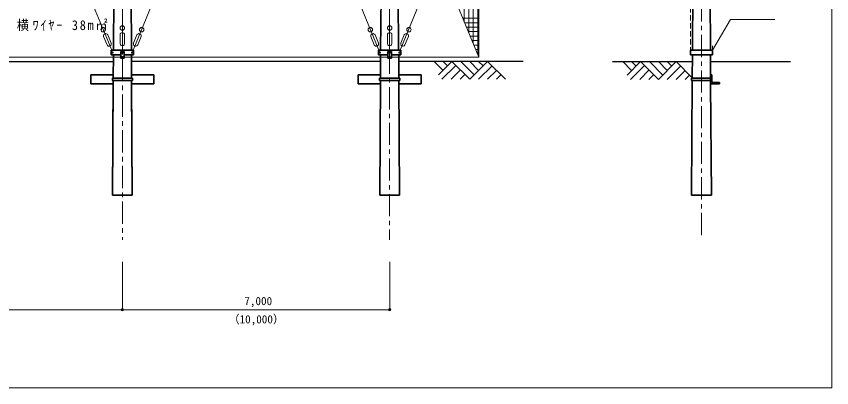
# Model space of a CAD drawing. Units: millimetres, scale not verified. Extents: x -17500 to 19500, y -11931 to 13069.
# Drawn here: x 1196 to 19500, y -11931 to -3596 of the extents above; entities that cross this region are included whole.
import ezdxf
from ezdxf.enums import TextEntityAlignment as Align

# ---------------------------------------------------------------- set-up
doc = ezdxf.new("R2010")
doc.units = ezdxf.units.MM
doc.header["$LTSCALE"] = 100
doc.header["$PDMODE"] = 32
doc.header["$PDSIZE"] = 50
doc.linetypes.add('CHAIN1', pattern=[8, 5, -1, 1, -1])
doc.linetypes.add('DASHED1', pattern=[1.8, 1.2, -0.6])
for name, color, linetype, lineweight in [('0-0', 7, 'Continuous', 35), ('0-2', 7, 'Continuous', 35), ('0-3', 6, 'Continuous', 9), ('0-6', 5, 'Continuous', 9), ('0-9', 4, 'Continuous', 9), ('0-B', 3, 'Continuous', 25), ('0-F', 4, 'Continuous', 9)]:
    doc.layers.add(name, color=color, linetype=linetype, lineweight=lineweight)
doc.styles.add('ＭＳ ゴシック', font='')
doc.styles.get('ＭＳ ゴシック').set_extended_font_data('MS Gothic')

msp = doc.modelspace()

# ---------------------------------------------------------------- linework, layer by layer
at = {"layer": '0-0', "color": 4, "linetype": 'CHAIN1', "lineweight": 9}
for p, q in [((16576.9, 10390.2), (16576.9, -8609.8)), ((3576.9, 247.5), (3576.9, -8609.8)), ((9576.9, -4384.5), (9576.9, -8609.8))]:
    msp.add_line(p, q, dxfattribs=at)
at = {"layer": '0-0'}
for p, q in [((3327.8, -4359.7), (3327.8, -4459.7)), ((3539.6, -4384.7), (3614.6, -4384.7)), ((3614.6, -4384.7), (3614.6, -4534.7)), ((9327.8, -4359.7), (9327.8, -4459.7)), ((9327.8, -4359.7), (9825.7, -4359.7)), ((9539.6, -4384.7), (9614.6, -4384.7)), ((9614.6, -4384.7), (9614.6, -4534.7)), ((9825.7, -4359.7), (9825.7, -4459.7)), ((16327.8, -4359.7), (16327.8, -4459.7)), ((3539.6, -4459.7), (3327.8, -4459.7)), ((3825.7, -4459.7), (3614.6, -4459.7)), ((9539.6, -4459.7), (9327.8, -4459.7)), ((9614.6, -4459.7), (9825.7, -4459.7)), ((16539.6, -4459.7), (16327.8, -4459.7)), ((16825.7, -4459.7), (16614.6, -4459.7))]:
    msp.add_line(p, q, dxfattribs=at)
for points in [[(3327.8, -4359.7), (3825.7, -4359.7), (3825.7, -4459.7)], [(3539.6, -4384.7), (3539.6, -4534.7), (3614.6, -4534.7)], [(9539.6, -4384.7), (9539.6, -4534.7), (9614.6, -4534.7)], [(16327.8, -4359.7), (16825.7, -4359.7), (16825.7, -4459.7)]]:
    msp.add_lwpolyline(points, dxfattribs=at)
for centre in [(3358, -4409.9), (3577, -4509.6), (3577.4, -4409.9), (3795.5, -4409.9), (9358, -4409.9), (9577, -4509.6), (9577.4, -4409.9), (9795.5, -4409.9)]:
    msp.add_circle(centre, 10, dxfattribs=at)
at = {"layer": '0-2'}
for p, q in [((3405.8, 239.3), (3375.1, -4359.7)), ((3748, 239.3), (3778.7, -4359.7)), ((9375.1, -4359.7), (9405.9, 239.3)), ((9748, 239.3), (9778.7, -4359.7)), ((16405.8, 239.3), (16376, -4234.8)), ((16748, 239.3), (16778.7, -4359.7)), ((3375.3, -4334.8), (3375.1, -4359.7)), ((3778.6, -4334.8), (3778.7, -4359.7)), ((9375.3, -4334.8), (9375.1, -4359.7)), ((16375.3, -4334.8), (16375.1, -4359.7)), ((16376, -4234.8), (16376, -4334.8)), ((16778.6, -4334.8), (16778.7, -4359.7)), ((3374.5, -4459.7), (3371, -4984.8)), ((3374.5, -4461.3), (3371, -4984.8)), ((3779.4, -4459.7), (3782.9, -4984.8)), ((3779.4, -4459.7), (3782.9, -4984.8)), ((9374.5, -4459.7), (9371.1, -4984.8)), ((9779.4, -4459.7), (9782.8, -4984.8)), ((16374.5, -4459.7), (16371, -4984.8)), ((16374.5, -4461.3), (16371, -4984.8)), ((16539.6, -4459.7), (16614.6, -4459.7)), ((16779.4, -4459.7), (16782.9, -4984.8)), ((16779.4, -4459.7), (16782.9, -4984.8)), ((2870.8, -4909.8), (2870.8, -5109.8)), ((3371.5, -4909.8), (2870.8, -4909.8)), ((4283.1, -4909.8), (3782.4, -4909.8)), ((4283.1, -5109.8), (4283.1, -4909.8)), ((8870.8, -4909.8), (8870.8, -5109.8)), ((9371.5, -4909.8), (8870.8, -4909.8)), ((10283.1, -4909.8), (9782.4, -4909.8)), ((10283.1, -5109.8), (10283.1, -4909.8)), ((16812.9, -4909.8), (16782.4, -4909.8)), ((16812.9, -5079.8), (16812.9, -4909.8)), ((2870.8, -5109.8), (3370.8, -5109.8)), ((3370.6, -5034.8), (3353.4, -7609.8)), ((3370.8, -5109.8), (3353.4, -7609.8)), ((3370.8, -5034.8), (3370.8, -5109.8)), ((3783.1, -5034.8), (3783.1, -5109.8)), ((3783.1, -5109.8), (4283.1, -5109.8)), ((3783.1, -5109.8), (3800.4, -7609.8)), ((3783.2, -5034.8), (3800.4, -7609.8)), ((8870.8, -5109.8), (9370.8, -5109.8)), ((9370.6, -5034.8), (9353.4, -7609.8)), ((9370.8, -5034.8), (9370.8, -5109.8)), ((9783.1, -5034.8), (9783.1, -5109.8)), ((9783.1, -5109.8), (10283.1, -5109.8)), ((9783.3, -5034.8), (9800.4, -7609.8)), ((16351.9, -4984.8), (16351.9, -5034.8)), ((16782.9, -4984.8), (16351.9, -4984.8)), ((16351.9, -5034.8), (16783.1, -5034.8)), ((16371.3, -5034.8), (16353.4, -7609.8)), ((16782.9, -4984.8), (16783.1, -5034.8)), ((16783.1, -5034.8), (16783.1, -5109.8)), ((16783.1, -5109.8), (16800.4, -7609.8)), ((16983.8, -5109.8), (16783.1, -5109.8)), ((16812.9, -5079.8), (16983.6, -5079.8)), ((16983.6, -5079.8), (16983.6, -5109.8)), ((3800.4, -7609.8), (3353.4, -7609.8)), ((9800.4, -7609.8), (9353.4, -7609.8)), ((16800.4, -7609.8), (16353.4, -7609.8))]:
    msp.add_line(p, q, dxfattribs=at)
for points in [[(3801.9, -5034.8), (3801.9, -4984.8), (3351.9, -4984.8), (3351.9, -5034.8)], [(9801.9, -5034.8), (9801.9, -4984.8), (9351.9, -4984.8), (9351.9, -5034.8)]]:
    msp.add_lwpolyline(points, close=True, dxfattribs=at)
at = {"layer": '0-3'}
for p, q in [((-2281, 9235.1), (3337.3, -4359.7)), ((3729.1, 9240.6), (9337.2, -4359.7)), ((3816.6, -4359.7), (9423.1, 9239.6)), ((3576.9, 164.3), (3576.9, -4384.7)), ((9576.9, 164.6), (9576.9, -4384.7)), ((9815.2, -4359.7), (11576.9, -50)), ((3324.9, -4198.7), (3248.5, -4013.9)), ((3527, -4208.7), (3527, -4005)), ((3627, -4214.2), (3627, -4009.7)), ((3828.3, -4198.7), (3904.7, -4013.9)), ((9324.8, -4198.7), (9248.5, -4013.9)), ((9527, -4208.7), (9527, -4005)), ((9627, -4214.2), (9627, -4009.7)), ((9828.3, -4198.7), (9904.7, -4013.9)), ((3232.4, -4236.9), (3156, -4052.1)), ((3920.7, -4236.9), (3997.1, -4052.1)), ((9232.4, -4236.9), (9156, -4052.1)), ((9920.7, -4236.9), (9997.1, -4052.1)), ((-2385.4, -4509.8), (3539.6, -4509.8)), ((3614.6, -4509.8), (9539.6, -4509.8)), ((6265.3, -4509.8), (9539.4, -4509.8)), ((9614.6, -4509.8), (11576.9, -4509.8))]:
    msp.add_line(p, q, dxfattribs=at)
for centre in [(3577, -3859.5), (9577, -3859.5), (3143.4, -3895.2), (4009.8, -3895.2), (9143.4, -3895.2), (10009.8, -3895.2)]:
    msp.add_circle(centre, 50, dxfattribs=at)
for centre, start, end in [((3202.3, -4033), 22.453, 202.45432), ((3577, -4009.5), 0.08791, 179.91209), ((3950.9, -4033), 337.54568, 157.547), ((9202.3, -4033), 22.453, 202.45432), ((9577, -4009.5), 0.08791, 179.91209), ((9950.9, -4033), 337.54568, 157.547), ((3278.6, -4217.8), 202.45366, 22.45366), ((3577, -4209.7), 179.64203, 0.35797), ((3874.5, -4217.8), 157.54634, 337.54634), ((9278.6, -4217.8), 202.45366, 22.45366), ((9577, -4209.7), 179.64203, 0.35797), ((9874.5, -4217.8), 157.54634, 337.54634)]:
    msp.add_arc(centre, 50, start, end, dxfattribs=at)
at = {"layer": '0-6'}
for p, q in [((5927.7, 9190.2), (11576.9, -4509.8)), ((11253.3, -3724.8), (11253.3, 9190.2)), ((11353.3, -3967.3), (11353.3, 9190.2)), ((11453.3, -4209.8), (11453.3, 9190.2)), ((11553.3, -4452.4), (11553.3, 9190.2)), ((11576.9, 9190.2), (11576.9, -4509.8)), ((11218.7, -3640.9), (11576.9, -3640.9)), ((11259.9, -3740.9), (11576.9, -3740.9)), ((11301.1, -3840.9), (11576.9, -3840.9)), ((11342.4, -3940.9), (11576.9, -3940.9)), ((11383.6, -4040.9), (11576.9, -4040.9)), ((11424.8, -4140.9), (11576.9, -4140.9)), ((11466.1, -4240.9), (11576.9, -4240.9)), ((11507.3, -4340.9), (11576.9, -4340.9)), ((11548.5, -4440.9), (11576.9, -4440.9))]:
    msp.add_line(p, q, dxfattribs=at)
at = {"layer": '0-6', "linetype": 'DASHED1'}
msp.add_line((16414.9, 9211.5), (16327.8, -4359.7), dxfattribs=at)
at = {"layer": '0-9'}
for p, q in [((3577.6, -9109.8), (3577.6, -10182.8)), ((9577.6, -9109.8), (9577.6, -10182.8)), ((-8422.4, -10182.8), (9577.6, -10182.8))]:
    msp.add_line(p, q, dxfattribs=at)
for p in [(3577.6, -10182.8), (9577.6, -10182.8)]:
    msp.add_point(p, dxfattribs=at)
at = {"layer": '0-B'}
for p, q in [((-2219.6, -4609.8), (3373.5, -4609.8)), ((9373.5, -4609.8), (3780.4, -4609.8)), ((12576.9, -4609.8), (9780.4, -4609.8)), ((14576.9, -4609.8), (16373.5, -4609.8)), ((16780.4, -4609.8), (18576.9, -4609.8))]:
    msp.add_line(p, q, dxfattribs=at)
at = {"layer": '0-F', "color": 2, "lineweight": 18}
for p, q in [((19500, 13068.8), (19500, -11931.2)), ((19500, -11931.2), (-17500, -11931.2))]:
    msp.add_line(p, q, dxfattribs=at)
at = {"layer": '0-F'}
for p, q in [((16825.7, -4359.7), (17225.7, -3666.9)), ((17225.7, -3666.9), (18225.7, -3666.9)), ((16825.7, -4359.7), (16825.7, -4259.7))]:
    msp.add_line(p, q, dxfattribs=at)
at = {"layer": '0-F', "color": 3, "lineweight": 25}
for p, q in [((10774.8, -4809.8), (10574.8, -4609.8)), ((10974.8, -4609.8), (10674.8, -4909.8)), ((11059.4, -4702.3), (10751.9, -5009.8)), ((10874.8, -4709.8), (10774.8, -4609.8)), ((11474.8, -4909.8), (11174.8, -4609.8)), ((11574.8, -4809.8), (11374.8, -4609.8)), ((11674.8, -4709.8), (11574.8, -4609.8)), ((11874.8, -4709.8), (11574.8, -5009.8)), ((11774.8, -4609.8), (12174.8, -5009.8)), ((15008.8, -4813.8), (14808.8, -4613.8)), ((15208.8, -4613.8), (14908.8, -4913.8)), ((15293.4, -4706.3), (14985.9, -5013.8)), ((15108.8, -4713.8), (15008.8, -4613.8)), ((15708.8, -4913.8), (15408.8, -4613.8)), ((15808.8, -4813.8), (15608.8, -4613.8)), ((15908.8, -4713.8), (15808.8, -4613.8)), ((16108.8, -4713.8), (15808.8, -5013.8)), ((16008.8, -4613.8), (16371.2, -4976.1)), ((11163, -4802.2), (10955.4, -5009.8)), ((11266.6, -4902.1), (11158.9, -5009.8)), ((11974.8, -4809.8), (11774.8, -5009.8)), ((12074.8, -4909.8), (11974.8, -5009.8)), ((15397, -4806.2), (15189.5, -5013.8)), ((15500.6, -4906.1), (15393, -5013.8)), ((16208.8, -4813.8), (16008.8, -5013.8)), ((16308.8, -4913.8), (16208.8, -5013.8))]:
    msp.add_line(p, q, dxfattribs=at)
for points in [[(11774.8, -4609.8), (11374.8, -5009.8), (10974.8, -4609.8)], [(16008.8, -4613.8), (15608.8, -5013.8), (15208.8, -4613.8)]]:
    msp.add_lwpolyline(points, dxfattribs=at)

# ---------------------------------------------------------------- texts
at = {"layer": '0-9', "style": 'ＭＳ ゴシック'}
for s, p in [('7,000', (6315.3, -10132.8)), ('（10,000）', (5957.9, -10542.8))]:
    msp.add_text(s, height=183.3, dxfattribs=at).set_placement(p, align=Align.BOTTOM_LEFT)
at = {"layer": '0-F', "color": 7, "insert": (1207.7, -3929.4), "char_height": 219.9, "attachment_point": 7, "style": 'ＭＳ ゴシック'}
msp.add_mtext('\\T1.31;\\W0.9;横ﾜｲﾔｰ\\~38m㎡', dxfattribs=at)

doc.saveas('drawing.dxf')
